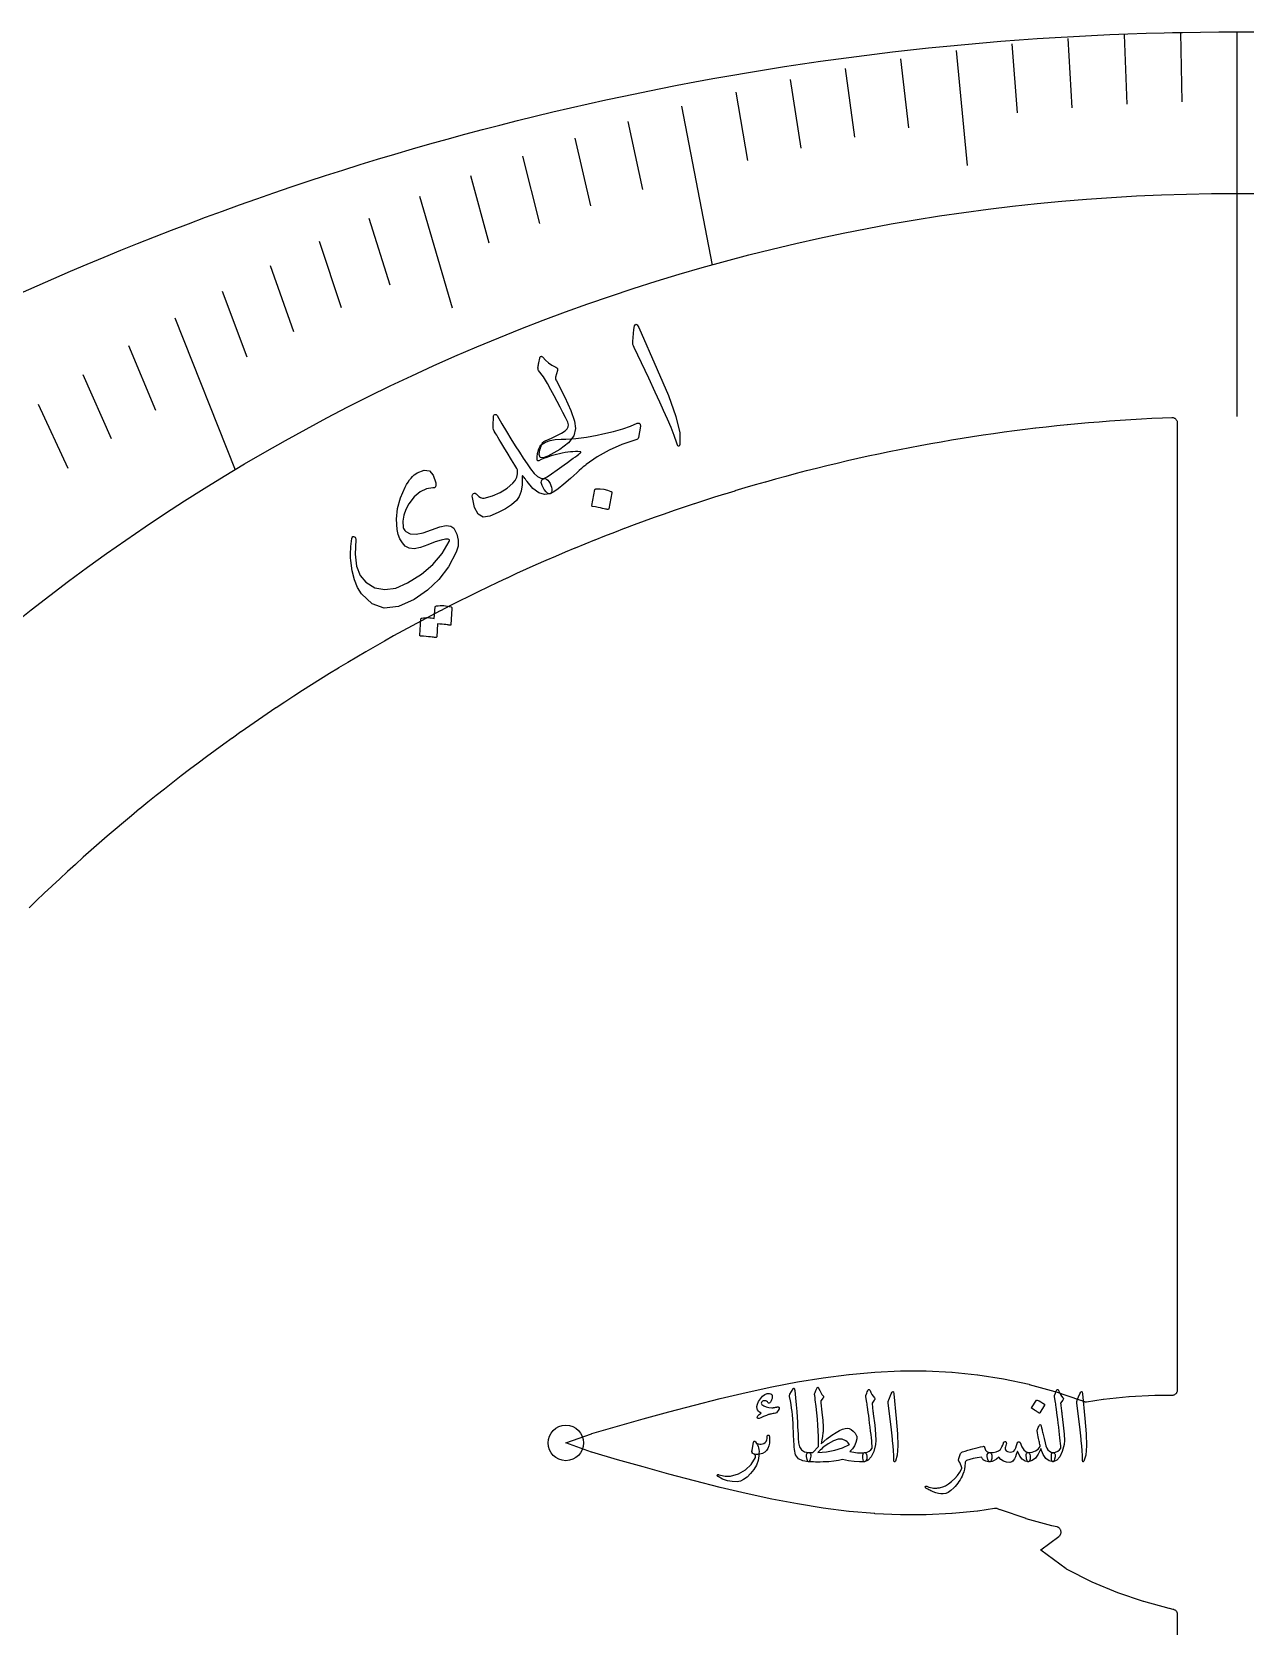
# Model space of a CAD drawing. Header units: millimetres. Extents: x -135 to 135, y -135 to 135.
# Drawn here: x -55 to 0.4, y 62.3 to 135 of the extents above; entities that cross this region are included whole.
import ezdxf

# ---------------------------------------------------------------- set-up
doc = ezdxf.new("R2010")
doc.units = ezdxf.units.MM
for name, color, linetype in [('CUT_INNER', 6, 'Continuous'), ('CUT_OUTER', 1, 'Continuous'), ('ENGRAVE', 7, 'Continuous'), ('ENGRAVE_FINE', 8, 'Continuous'), ('TEXT', 5, 'Continuous')]:
    doc.layers.add(name, color=color, linetype=linetype)

msp = doc.modelspace()

# ---------------------------------------------------------------- linework, layer by layer
at = {"layer": 'CUT_INNER'}
msp.add_lwpolyline([(-2.7, 43.3257), (-2.7, 62.7821), (-2.7012, 62.8064), (-2.7047, 62.8304), (-2.7105, 62.854), (-2.7186, 62.8769), (-2.7289, 62.8988), (-2.7413, 62.9197), (-2.7556, 62.9393), (-2.7718, 62.9574), (-2.7896, 62.9739), (-2.809, 62.9886), (-2.8296, 63.0013), (-2.8515, 63.0119), (-2.8742, 63.0204), (-2.8977, 63.0266), (-3.0751, 63.0646), (-3.082, 63.0663), (-4.2489, 63.3872), (-4.256, 63.3894), (-5.4226, 63.7865), (-5.4301, 63.7893), (-6.5959, 64.2717), (-6.6046, 64.2757), (-7.7696, 64.867), (-7.7741, 64.8696), (-7.7784, 64.8725), (-8.9432, 65.7346), (-8.9477, 65.7383), (-8.9432, 65.7419), (-8.1173, 66.3532), (-8.0981, 66.369), (-8.0805, 66.3866), (-8.0647, 66.4059), (-8.051, 66.4267), (-8.0394, 66.4488), (-8.03, 66.4719), (-8.023, 66.4958), (-8.0184, 66.5203), (-8.0162, 66.5451), (-8.0166, 66.57), (-8.0194, 66.5948), (-8.0247, 66.6191), (-8.0323, 66.6428), (-8.0423, 66.6657), (-8.0545, 66.6874), (-8.0689, 66.7078), (-8.0851, 66.7266), (-8.1032, 66.7438), (-8.1229, 66.7591), (-8.144, 66.7723), (-8.1663, 66.7834), (-8.1897, 66.7922), (-8.2137, 66.7986), (-8.4336, 66.8457), (-8.4406, 66.8474), (-9.6074, 67.1683), (-9.6146, 67.1705), (-10.7811, 67.5675), (-10.7887, 67.5704), (-10.9111, 67.6211), (-10.9326, 67.6288), (-10.9546, 67.6346), (-10.9771, 67.6383), (-10.9998, 67.64), (-11.0226, 67.6395), (-11.0453, 67.6371), (-11.8138, 67.517), (-11.8205, 67.5162), (-12.9878, 67.3982), (-12.9943, 67.3978), (-14.1618, 67.341), (-14.168, 67.3408), (-15.336, 67.3417), (-15.3417, 67.3419), (-16.5101, 67.3966), (-16.5154, 67.397), (-17.6843, 67.5012), (-17.689, 67.5017), (-18.8585, 67.651), (-18.8626, 67.6516), (-20.0327, 67.8408), (-20.0363, 67.8414), (-21.2069, 68.0654), (-21.2099, 68.066), (-22.3811, 68.3195), (-22.3835, 68.32), (-23.5553, 68.5977), (-23.5572, 68.5981), (-24.7295, 68.8948), (-24.7308, 68.8951), (-25.9031, 69.2059), (-27.0771, 69.5276), (-28.2512, 69.8581), (-28.2525, 69.8585), (-29.4222, 70.2012), (-29.4293, 70.2035), (-30.5937, 70.6219), (-30.5989, 70.6241), (-30.5937, 70.6262), (-29.4293, 71.0447), (-29.4222, 71.047), (-28.2525, 71.3897), (-28.2512, 71.3901), (-27.0788, 71.7201), (-25.9051, 72.0418), (-24.7308, 72.3531), (-24.7295, 72.3534), (-23.5572, 72.65), (-23.5553, 72.6505), (-22.3835, 72.9281), (-22.3811, 72.9287), (-21.2099, 73.1822), (-21.2069, 73.1828), (-20.0363, 73.4068), (-20.0327, 73.4074), (-18.8626, 73.5966), (-18.8585, 73.5972), (-17.689, 73.7464), (-17.6843, 73.7469), (-16.5154, 73.8512), (-16.5101, 73.8516), (-15.3417, 73.9063), (-15.336, 73.9064), (-14.168, 73.9073), (-14.1618, 73.9072), (-12.9943, 73.8504), (-12.9878, 73.8499), (-11.8205, 73.732), (-11.8138, 73.7311), (-10.6466, 73.5489), (-10.6398, 73.5476), (-9.4728, 73.2978), (-9.4658, 73.2961), (-8.299, 72.9751), (-8.2918, 72.9729), (-7.1253, 72.5759), (-7.1177, 72.573), (-6.9953, 72.5224), (-6.9738, 72.5146), (-6.9518, 72.5089), (-6.9293, 72.5051), (-6.9066, 72.5035), (-6.8838, 72.5039), (-6.8611, 72.5064), (-6.0926, 72.6264), (-6.0859, 72.6273), (-4.9186, 72.7452), (-4.9121, 72.7457), (-3.7445, 72.8024), (-3.7384, 72.8026), (-2.9502, 72.802), (-2.9257, 72.8032), (-2.9014, 72.8067), (-2.8776, 72.8127), (-2.8545, 72.8209), (-2.8323, 72.8314), (-2.8112, 72.844), (-2.7915, 72.8586), (-2.7733, 72.8751), (-2.7568, 72.8933), (-2.7422, 72.913), (-2.7295, 72.9341), (-2.719, 72.9562), (-2.7108, 72.9794), (-2.7048, 73.0032), (-2.7012, 73.0274), (-2.7, 73.052), (-2.7, 117.1445), (-2.7013, 117.1696), (-2.705, 117.1945), (-2.7113, 117.2188), (-2.72, 117.2425), (-2.731, 117.2651), (-2.7442, 117.2865), (-2.7595, 117.3064), (-2.7768, 117.3248), (-2.7958, 117.3412), (-2.8163, 117.3557), (-2.8382, 117.3681), (-2.8613, 117.3782), (-2.8852, 117.3859), (-2.9098, 117.3912), (-2.9348, 117.394), (-2.96, 117.3943), (-3.3859, 117.3773), (-3.3874, 117.3772), (-3.8693, 117.355), (-3.8709, 117.355), (-4.3526, 117.3298), (-4.3542, 117.3297), (-4.8358, 117.3016), (-4.8373, 117.3015), (-5.3187, 117.2705), (-5.3203, 117.2704), (-5.8015, 117.2363), (-5.803, 117.2362), (-6.284, 117.1993), (-6.2855, 117.1991), (-6.7663, 117.1592), (-6.7678, 117.1591), (-7.2484, 117.1162), (-7.2499, 117.1161), (-7.7301, 117.0703), (-7.7317, 117.0701), (-8.2116, 117.0214), (-8.2131, 117.0212), (-8.6928, 116.9695), (-8.6943, 116.9693), (-9.1736, 116.9147), (-9.1751, 116.9145), (-9.6541, 116.8569), (-9.6556, 116.8567), (-10.1343, 116.7962), (-10.1358, 116.796), (-10.614, 116.7326), (-10.6155, 116.7324), (-11.0934, 116.666), (-11.0949, 116.6658), (-11.5723, 116.5964), (-11.5738, 116.5962), (-12.0508, 116.524), (-12.0523, 116.5237), (-12.5288, 116.4485), (-12.5304, 116.4483), (-13.0064, 116.3702), (-13.0079, 116.37), (-13.4835, 116.2889), (-13.485, 116.2887), (-13.9601, 116.2047), (-13.9616, 116.2045), (-14.4361, 116.1176), (-14.4376, 116.1173), (-14.9116, 116.0276), (-14.9131, 116.0273), (-15.3866, 115.9346), (-15.3881, 115.9343), (-15.861, 115.8388), (-15.8625, 115.8385), (-16.3347, 115.74), (-16.3362, 115.7397), (-16.8079, 115.6383), (-16.8094, 115.638), (-17.2804, 115.5337), (-17.2819, 115.5334), (-17.7523, 115.4262), (-17.7538, 115.4259), (-18.2235, 115.3159), (-18.225, 115.3155), (-18.694, 115.2026), (-18.6955, 115.2022), (-19.1638, 115.0865), (-19.1653, 115.0861), (-19.6329, 114.9674), (-19.6344, 114.9671), (-20.1012, 114.8455), (-20.1027, 114.8451), (-20.5688, 114.7208), (-20.5703, 114.7204), (-21.0357, 114.5931), (-21.0371, 114.5927), (-21.5017, 114.4626), (-21.5032, 114.4622), (-21.9669, 114.3293), (-21.9684, 114.3288), (-22.4313, 114.193), (-22.4328, 114.1926), (-22.8949, 114.054), (-22.8963, 114.0535), (-23.3575, 113.9121), (-23.359, 113.9116), (-23.8194, 113.7673), (-23.8208, 113.7669), (-24.2803, 113.6198), (-24.2817, 113.6193), (-24.7403, 113.4694), (-24.7417, 113.4689), (-25.1993, 113.3162), (-25.2008, 113.3157), (-25.6574, 113.1601), (-25.6589, 113.1596), (-26.1146, 113.0013), (-26.116, 113.0008), (-26.5708, 112.8397), (-26.5722, 112.8392), (-27.0259, 112.6752), (-27.0274, 112.6747), (-27.4801, 112.508), (-27.4815, 112.5075), (-27.9332, 112.338), (-27.9346, 112.3375), (-28.3852, 112.1652), (-28.3867, 112.1647), (-28.8362, 111.9897), (-28.8377, 111.9891), (-29.2861, 111.8114), (-29.2876, 111.8108), (-29.735, 111.6303), (-29.7364, 111.6297), (-30.1826, 111.4464), (-30.1841, 111.4459), (-30.6292, 111.2599), (-30.6306, 111.2593), (-31.0746, 111.0706), (-31.076, 111.07), (-31.5188, 110.8785), (-31.5202, 110.8779), (-31.9619, 110.6838), (-31.9633, 110.6832), (-32.4037, 110.4863), (-32.4051, 110.4857), (-32.8443, 110.2861), (-32.8457, 110.2855), (-33.2837, 110.0833), (-33.2851, 110.0826), (-33.7218, 109.8777), (-33.7232, 109.877), (-34.1587, 109.6694), (-34.1601, 109.6688), (-34.5942, 109.4585), (-34.5956, 109.4578), (-35.0285, 109.2449), (-35.0299, 109.2442), (-35.4615, 109.0286), (-35.4628, 109.0279), (-35.8931, 108.8097), (-35.8944, 108.809), (-36.3233, 108.5882), (-36.3247, 108.5875), (-36.7522, 108.364), (-36.7536, 108.3633), (-37.1797, 108.1371), (-37.1811, 108.1364), (-37.6059, 107.9077), (-37.6072, 107.907), (-38.0306, 107.6757), (-38.0319, 107.6749), (-38.4538, 107.441), (-38.4552, 107.4403), (-38.8756, 107.2038), (-38.877, 107.203), (-39.296, 106.9639), (-39.2973, 106.9632), (-39.7149, 106.7215), (-39.7162, 106.7208), (-40.1322, 106.4766), (-40.1336, 106.4758), (-40.5481, 106.229), (-40.5494, 106.2282), (-40.9625, 105.979), (-40.9638, 105.9782), (-41.3753, 105.7264), (-41.3766, 105.7255), (-41.7865, 105.4712), (-41.7878, 105.4704), (-42.1962, 105.2136), (-42.1975, 105.2127), (-42.6042, 104.9534), (-42.6055, 104.9526), (-43.0107, 104.6907), (-43.012, 104.6899), (-43.4156, 104.4256), (-43.4169, 104.4247), (-43.8188, 104.1579), (-43.8201, 104.1571), (-44.2204, 103.8878), (-44.2216, 103.887), (-44.6203, 103.6153), (-44.6215, 103.6144), (-45.0185, 103.3403), (-45.0198, 103.3394), (-45.415, 103.0628), (-45.4163, 103.0619), (-45.8099, 102.783), (-45.8111, 102.7821), (-46.2029, 102.5007), (-46.2042, 102.4998), (-46.5943, 102.216), (-46.5955, 102.2151), (-46.9839, 101.9289), (-46.9851, 101.928), (-47.3717, 101.6394), (-47.373, 101.6385), (-47.7578, 101.3475), (-47.759, 101.3466), (-48.142, 101.0533), (-48.1433, 101.0524), (-48.5245, 100.7567), (-48.5257, 100.7558), (-48.9051, 100.4578), (-48.9063, 100.4569), (-49.2839, 100.1566), (-49.2851, 100.1556), (-49.6608, 99.853), (-49.662, 99.8521), (-50.0358, 99.5472), (-50.037, 99.5462), (-50.409, 99.239), (-50.4102, 99.238), (-50.7803, 98.9286), (-50.7814, 98.9276), (-51.1496, 98.6158), (-51.1508, 98.6148), (-51.517, 98.3009), (-51.5182, 98.2999), (-51.8825, 97.9836), (-51.8837, 97.9826), (-52.2461, 97.6642), (-52.2472, 97.6632), (-52.6076, 97.3425), (-52.6088, 97.3415), (-52.9672, 97.0186), (-52.9684, 97.0175), (-53.3248, 96.6925), (-53.326, 96.6914), (-53.6804, 96.3642), (-53.6815, 96.3631), (-54.034, 96.0337), (-54.0351, 96.0327), (-54.3855, 95.7011), (-54.3866, 95.7), (-54.735, 95.3663), (-54.7361, 95.3653), (-55.0824, 95.0294)], dxfattribs=at)
at = {"layer": 'CUT_OUTER'}
msp.add_lwpolyline([(-55.4645, 123.08), (-54.7083, 123.418), (-53.95, 123.7514), (-53.1896, 124.0801), (-52.4273, 124.4041), (-51.663, 124.7234), (-50.8967, 125.0381), (-50.1285, 125.348), (-49.3585, 125.6533), (-48.5865, 125.9538), (-47.8128, 126.2495), (-47.0372, 126.5405), (-46.2599, 126.8267), (-45.4809, 127.1082), (-44.7001, 127.3849), (-43.9176, 127.6567), (-43.1335, 127.9238), (-42.3478, 128.1861), (-41.5604, 128.4435), (-40.7715, 128.6961), (-39.9811, 128.9438), (-39.1892, 129.1867), (-38.3958, 129.4247), (-37.6009, 129.6579), (-36.8046, 129.8862), (-36.007, 130.1096), (-35.2079, 130.328), (-34.4076, 130.5416), (-33.606, 130.7503), (-32.8031, 130.954), (-31.9989, 131.1528), (-31.1936, 131.3467), (-30.3871, 131.5356), (-29.5794, 131.7196), (-28.7706, 131.8986), (-27.9608, 132.0727), (-27.1499, 132.2418), (-26.3379, 132.4059), (-25.525, 132.565), (-24.7111, 132.7191), (-23.8963, 132.8682), (-23.0806, 133.0123), (-22.264, 133.1515), (-21.4466, 133.2856), (-20.6284, 133.4147), (-19.8094, 133.5387), (-18.9896, 133.6577), (-18.1692, 133.7718), (-17.348, 133.8807), (-16.5262, 133.9846), (-15.7038, 134.0835), (-14.8808, 134.1774), (-14.0572, 134.2661), (-13.2331, 134.3499), (-12.4085, 134.4285), (-11.5834, 134.5021), (-10.7579, 134.5707), (-9.932, 134.6342), (-9.1057, 134.6926), (-8.2791, 134.7459), (-7.4521, 134.7942), (-6.6249, 134.8373), (-5.7974, 134.8755), (-4.9697, 134.9085), (-4.1419, 134.9364), (-3.3138, 134.9593), (-2.9343, 134.9675), (-2.9342, 134.9675), (-2.4849, 134.9771), (-1.6567, 134.9898), (-0.8283, 134.9975), (0, 135), (0.8283, 134.9975)], dxfattribs=at)
at = {"layer": 'ENGRAVE'}
for points in [[(0, 135), (0, 117.45)], [(-25.3223, 131.6156), (-23.9254, 124.3548)], [(-48.4326, 121.9537), (-45.6793, 115.0208)]]:
    msp.add_lwpolyline(points, dxfattribs=at)
for centre, radius in [((0, 38.5771), 89.0519), ((-30.5997, 70.6241), 0.81)]:
    msp.add_circle(centre, radius, dxfattribs=at)
at = {"layer": 'ENGRAVE_FINE'}
for points in [[(-7.7022, 134.6919), (-7.5218, 131.5372)], [(-5.1387, 134.863), (-5.0184, 131.7059)], [(-2.5705, 134.9657), (-2.5104, 131.8072)], [(-12.8058, 134.1459), (-12.3051, 128.9007)], [(-10.2587, 134.4527), (-10.0182, 131.3014)], [(-17.8629, 133.331), (-17.4428, 130.1953)], [(-15.3413, 133.7717), (-14.981, 130.6299)], [(-20.3684, 132.8241), (-19.8887, 129.6957)], [(-22.8556, 132.2521), (-22.3163, 129.1317)], [(-27.7665, 130.9156), (-27.1087, 127.8143)], [(-30.1861, 130.1532), (-29.4693, 127.0628)], [(-32.5791, 129.3294), (-31.8036, 126.2509)], [(-34.9436, 128.4455), (-34.1095, 125.3797)], [(-37.2777, 127.5026), (-35.7903, 122.4152)], [(-39.5797, 126.5022), (-38.6293, 123.4648)], [(-41.8477, 125.4456), (-40.8397, 122.4238)], [(-44.0803, 124.3343), (-43.0148, 121.329)], [(-46.2758, 123.1698), (-45.1532, 120.1819)], [(-50.5495, 120.6875), (-49.3138, 117.7371)], [(-52.6251, 119.373), (-51.3333, 116.4427)], [(-54.6581, 118.0118), (-53.3106, 115.1025)]]:
    msp.add_lwpolyline(points, dxfattribs=at)
at = {"layer": 'TEXT'}
for points in [[(-27.4947, 121.4162), (-27.4632, 121.5922), (-27.4153, 121.6661), (-27.3514, 121.638), (-27.2716, 121.5078), (-26.4315, 119.5937), (-25.9238, 118.416), (-25.5842, 117.4538), (-25.409, 116.7082), (-25.3966, 116.1797), (-25.4099, 116.1317), (-25.4262, 116.1029), (-25.4455, 116.0933), (-25.4678, 116.1027), (-25.4894, 116.1218), (-25.5095, 116.1493), (-25.5278, 116.1852), (-25.5446, 116.2294), (-25.6595, 116.5788), (-25.7974, 116.9441), (-25.9585, 117.3252), (-26.1431, 117.7221), (-26.1893, 117.8264), (-26.3176, 118.1071), (-26.5282, 118.564), (-26.8221, 119.1968), (-27.4916, 120.5937), (-27.5218, 120.6698), (-27.5415, 120.7426), (-27.5509, 120.8123), (-27.5498, 120.8787)], [(-30.5169, 117.1891), (-30.6231, 117.4098), (-30.7376, 117.6409), (-30.8603, 117.8825), (-30.9914, 118.1344), (-31.1318, 118.3976), (-31.2823, 118.6727), (-31.4432, 118.9597), (-31.6145, 119.2586), (-31.8407, 119.5438), (-31.8585, 119.5859), (-31.8692, 119.6284), (-31.873, 119.6714), (-31.8697, 119.7149), (-31.8665, 119.7378), (-31.8609, 119.7685), (-31.853, 119.807), (-31.8427, 119.8532), (-31.8307, 119.9075), (-31.8178, 119.9701), (-31.8039, 120.041), (-31.789, 120.1203), (-31.783, 120.1466), (-31.7716, 120.1681), (-31.7548, 120.1849), (-31.7325, 120.197), (-31.7117, 120.2005), (-31.6909, 120.1949), (-31.6702, 120.1802), (-31.6496, 120.1563), (-31.532, 120.0226), (-31.3936, 119.9026), (-31.2346, 119.796), (-31.0551, 119.7029), (-31.0084, 119.6753), (-30.9813, 119.6402), (-30.9739, 119.5976), (-30.9861, 119.5474), (-31.0711, 119.251), (-31.0742, 119.2174), (-31.0686, 119.1769), (-31.0544, 119.1295), (-31.0317, 119.0751), (-30.6422, 118.3344), (-30.3674, 117.7247), (-30.2058, 117.2467), (-30.1567, 116.9005), (-30.2396, 116.572), (-30.4783, 116.2539), (-30.872, 115.9446), (-31.4201, 115.6417), (-31.6382, 115.5661), (-31.7709, 115.5896), (-31.8181, 115.7125), (-31.7794, 115.935), (-31.7695, 115.9663), (-31.7599, 115.997), (-31.7505, 116.0269), (-31.7414, 116.0562), (-31.7326, 116.0847), (-31.7241, 116.1126), (-31.7158, 116.1398), (-31.7079, 116.1662), (-31.6837, 116.2202), (-31.6472, 116.2667), (-31.5982, 116.3055), (-31.5369, 116.3367), (-31.2554, 116.4606), (-31.0112, 116.5798), (-30.8044, 116.6948), (-30.635, 116.8059), (-30.5458, 116.8857), (-30.4964, 116.9762), (-30.4868, 117.0773), (-30.5169, 117.1891)], [(-31.614, 114.6251), (-31.5463, 114.621), (-31.4838, 114.5964), (-31.4265, 114.5512), (-31.3743, 114.4855), (-31.3222, 114.399), (-31.2823, 114.3121), (-31.2547, 114.2248), (-31.2393, 114.137), (-31.2374, 114.0573), (-31.2503, 113.9945), (-31.2781, 113.9486), (-31.3206, 113.9194), (-31.5781, 113.8884), (-31.8379, 113.9719), (-32.1008, 114.1701), (-32.367, 114.4831), (-32.4081, 114.5392), (-32.4437, 114.5877), (-32.4739, 114.6288), (-32.4986, 114.6624), (-32.5178, 114.6885), (-32.5315, 114.7072), (-32.5397, 114.7184), (-32.5425, 114.7221), (-32.564, 114.7401), (-32.5783, 114.7415), (-32.5856, 114.7262), (-32.5858, 114.6944), (-32.5891, 114.3384), (-32.6344, 114.0402), (-32.7221, 113.7997), (-32.8522, 113.6167), (-33.0717, 113.4227), (-33.3479, 113.2396), (-33.6809, 113.0667), (-34.0708, 112.9032), (-34.3644, 112.8656), (-34.5948, 112.9957), (-34.762, 113.2943), (-34.8648, 113.7621), (-34.8668, 113.8232), (-34.8578, 113.873), (-34.8377, 113.9115), (-34.8065, 113.9388), (-34.7694, 113.9518), (-34.7313, 113.9477), (-34.6924, 113.9265), (-34.6526, 113.8882), (-34.5678, 113.8062), (-34.4856, 113.7523), (-34.4058, 113.7264), (-34.3285, 113.7285), (-33.9397, 113.8373), (-33.5915, 113.9864), (-33.2831, 114.1764), (-33.0142, 114.4077), (-32.9099, 114.5375), (-32.8405, 114.682), (-32.806, 114.8413), (-32.8064, 115.0156), (-32.8403, 115.0836), (-32.9296, 115.2376), (-33.0744, 115.4775), (-33.2752, 115.8031), (-33.3815, 115.9777), (-33.4772, 116.1356), (-33.5622, 116.2767), (-33.6365, 116.4009), (-33.7002, 116.5073), (-33.7533, 116.5945), (-33.7957, 116.6626), (-33.8276, 116.7115), (-33.8701, 116.7891), (-33.8994, 116.8609), (-33.9154, 116.9268), (-33.9183, 116.9869), (-33.9149, 117.0644), (-33.9116, 117.1366), (-33.9084, 117.2036), (-33.9053, 117.2653), (-33.9027, 117.3216), (-33.9013, 117.3722), (-33.9009, 117.4172), (-33.9017, 117.4564), (-33.8991, 117.4893), (-33.8887, 117.5151), (-33.8706, 117.5339), (-33.8446, 117.5456), (-33.8112, 117.5472), (-33.7825, 117.5399), (-33.7583, 117.5237), (-33.7386, 117.4986), (-33.519, 117.12), (-33.3073, 116.7628), (-33.1035, 116.427), (-32.9076, 116.1127), (-32.7201, 115.8195), (-32.5414, 115.5473), (-32.3715, 115.2961), (-32.2103, 115.066), (-32.0451, 114.8574), (-31.8907, 114.7144), (-31.7471, 114.6369), (-31.614, 114.6251)], [(-30.8129, 116.4164), (-30.5937, 116.4195), (-30.3691, 116.4311), (-30.1389, 116.4511), (-29.9032, 116.4794), (-29.6627, 116.515), (-29.4181, 116.5572), (-29.1694, 116.6058), (-28.9166, 116.6608), (-28.4321, 116.7759), (-28.0091, 116.894), (-27.6475, 117.0162), (-27.3473, 117.1433), (-27.3142, 117.1548), (-27.2843, 117.1562), (-27.2577, 117.1474), (-27.2343, 117.1286), (-27.2159, 117.1029), (-27.2041, 117.0739), (-27.199, 117.0414), (-27.2006, 117.0054), (-27.2919, 116.497), (-27.3033, 116.4547), (-27.3259, 116.4221), (-27.3596, 116.399), (-27.4045, 116.3854), (-28.0416, 116.1705), (-28.632, 115.9105), (-29.1746, 115.6064), (-29.6687, 115.2593), (-29.6959, 115.2393), (-29.7413, 115.2027), (-29.8049, 115.1492), (-29.8866, 115.0789), (-29.9864, 114.9916), (-30.1041, 114.8874), (-30.2396, 114.7662), (-30.3927, 114.6278), (-30.6901, 114.364), (-30.9434, 114.1577), (-31.1533, 114.0094), (-31.3206, 113.9194), (-31.3718, 113.9176), (-31.433, 113.9508), (-31.5043, 114.0188), (-31.5858, 114.1216), (-31.6837, 114.3028), (-31.7198, 114.4476), (-31.694, 114.5561), (-31.6063, 114.6283), (-31.4598, 114.7074), (-31.2577, 114.8365), (-30.9993, 115.0152), (-30.6839, 115.243), (-30.5247, 115.3582), (-30.3851, 115.4589), (-30.2652, 115.5453), (-30.165, 115.6174), (-30.0852, 115.6751), (-30.0264, 115.7182), (-29.9885, 115.7469), (-29.9716, 115.7611), (-29.9657, 115.7677), (-29.9605, 115.7734), (-29.9562, 115.7782), (-29.9526, 115.7822), (-29.9493, 115.7855), (-29.9459, 115.7882), (-29.9422, 115.7905), (-29.9384, 115.7923), (-29.9188, 115.8135), (-29.9141, 115.829), (-29.9241, 115.8388), (-29.9489, 115.8428), (-30.0544, 115.85), (-30.1635, 115.8516), (-30.2762, 115.8477), (-30.3926, 115.8382), (-30.5127, 115.8237), (-30.6368, 115.8045), (-30.7649, 115.7807), (-30.8969, 115.7523), (-31.0256, 115.7218), (-31.1516, 115.6888), (-31.2749, 115.6532), (-31.3955, 115.615), (-31.5121, 115.5742), (-31.6237, 115.5308), (-31.7302, 115.4847), (-31.8315, 115.4359), (-31.8599, 115.4281), (-31.8823, 115.4309), (-31.8987, 115.4442), (-31.9092, 115.468), (-31.9136, 115.5162), (-31.9147, 115.5646), (-31.9124, 115.6132), (-31.9067, 115.6621), (-31.8986, 115.712), (-31.8888, 115.7637), (-31.8774, 115.8172), (-31.8645, 115.8725), (-31.8307, 115.9811), (-31.7891, 116.071), (-31.7397, 116.1423), (-31.6826, 116.1949), (-31.5213, 116.2869), (-31.3225, 116.3547), (-31.0863, 116.3979), (-30.8129, 116.4164)], [(-36.6721, 114.1925), (-36.9622, 114.1533), (-37.2423, 114.0198), (-37.5115, 113.792), (-37.7685, 113.4702), (-37.9055, 113.2164), (-37.9919, 112.9521), (-38.0276, 112.6774), (-38.013, 112.3925), (-37.9995, 112.3409), (-37.9757, 112.2923), (-37.9415, 112.2466), (-37.8969, 112.2039), (-37.6947, 112.1037), (-37.4325, 112.0839), (-37.1102, 112.1438), (-36.7269, 112.2825), (-36.3501, 112.4211), (-36.0555, 112.4786), (-35.8439, 112.4559), (-35.7152, 112.3537), (-35.5731, 112.0781), (-35.5066, 111.8036), (-35.5151, 111.5304), (-35.5981, 111.2584), (-35.9567, 110.5997), (-36.3944, 110.0229), (-36.9129, 109.5261), (-37.5139, 109.1074), (-38.2398, 108.7818), (-38.8806, 108.7131), (-39.4406, 108.904), (-39.9208, 109.3573), (-40.1008, 109.6531), (-40.2426, 110.0045), (-40.3454, 110.4119), (-40.4082, 110.8756), (-40.4148, 111.0105), (-40.4177, 111.1426), (-40.417, 111.2717), (-40.4128, 111.3979), (-40.4046, 111.522), (-40.3924, 111.6446), (-40.3762, 111.7657), (-40.3559, 111.8854), (-40.3393, 111.9394), (-40.3151, 111.9708), (-40.2834, 111.9797), (-40.2443, 111.9661), (-40.2123, 111.94), (-40.1907, 111.9083), (-40.1793, 111.871), (-40.1783, 111.828), (-40.2128, 111.1665), (-40.1464, 110.623), (-39.9821, 110.1969), (-39.7221, 109.8873), (-39.3056, 109.6401), (-38.8507, 109.5536), (-38.3562, 109.6267), (-37.82, 109.8583), (-37.1878, 110.2589), (-36.6615, 110.7064), (-36.2401, 111.2033), (-35.9231, 111.7516), (-35.9077, 111.7923), (-35.91, 111.8242), (-35.9301, 111.8475), (-35.968, 111.862), (-36.0929, 111.8621), (-36.288, 111.8178), (-36.553, 111.7286), (-36.8877, 111.5937), (-37.2347, 111.4687), (-37.5227, 111.4176), (-37.7522, 111.4412), (-37.9234, 111.5401), (-38.0576, 111.691), (-38.1646, 111.8669), (-38.2442, 112.0678), (-38.2961, 112.2938), (-38.3305, 112.7727), (-38.2812, 113.2548), (-38.1471, 113.7396), (-37.9274, 114.2267), (-37.864, 114.3475), (-37.7985, 114.4572), (-37.731, 114.556), (-37.6615, 114.6438), (-37.5908, 114.7208), (-37.5196, 114.7873), (-37.448, 114.8432), (-37.3761, 114.8885), (-37.0655, 115.0062), (-36.8215, 114.9668), (-36.6445, 114.771), (-36.5339, 114.4196), (-36.527, 114.3139), (-36.5478, 114.2408), (-36.5961, 114.2004), (-36.6721, 114.1925)], [(-29.2721, 114.1197), (-29.2663, 114.1333), (-29.2551, 114.1445), (-29.2385, 114.1532), (-29.2165, 114.1594), (-29.0425, 114.1548), (-28.872, 114.1327), (-28.705, 114.0929), (-28.5417, 114.0356), (-28.5236, 114.0243), (-28.5123, 114.0104), (-28.5078, 113.994), (-28.51, 113.975), (-28.6403, 113.2348), (-28.6481, 113.2153), (-28.6639, 113.2052), (-28.6877, 113.2046), (-28.7195, 113.2134), (-28.7471, 113.221), (-28.7901, 113.2317), (-28.8485, 113.2456), (-28.9224, 113.2625), (-29.0128, 113.2821), (-29.1207, 113.3039), (-29.246, 113.3279), (-29.3889, 113.354), (-29.4088, 113.3599), (-29.4211, 113.3687), (-29.4258, 113.3806), (-29.4228, 113.3954)], [(-36.5552, 108.7675), (-36.5512, 108.7816), (-36.5416, 108.7938), (-36.5264, 108.8041), (-36.5057, 108.8124), (-36.4207, 108.8213), (-36.3365, 108.826), (-36.253, 108.8267), (-36.1704, 108.8233), (-36.088, 108.8156), (-36.0049, 108.8033), (-35.9214, 108.7865), (-35.8373, 108.7651), (-35.8181, 108.7552), (-35.8047, 108.7412), (-35.7972, 108.723), (-35.7954, 108.7007), (-35.8424, 107.9511), (-35.8478, 107.9387), (-35.8615, 107.9316), (-35.8835, 107.9298), (-35.9139, 107.9332), (-35.9366, 107.9391), (-35.9717, 107.9451), (-36.0193, 107.9512), (-36.0793, 107.9574), (-36.1524, 107.9639), (-36.2394, 107.9709), (-36.3403, 107.9783), (-36.4551, 107.9861), (-36.4894, 107.4015), (-36.4945, 107.3814), (-36.5086, 107.3697), (-36.5316, 107.3665), (-36.5637, 107.3717), (-36.5914, 107.3762), (-36.6346, 107.3821), (-36.6931, 107.3894), (-36.7671, 107.398), (-36.8575, 107.4075), (-36.9651, 107.4172), (-37.0899, 107.4272), (-37.2321, 107.4373), (-37.2492, 107.4426), (-37.2601, 107.4512), (-37.2648, 107.4631), (-37.2634, 107.4783), (-37.2104, 108.2106), (-37.2065, 108.2247), (-37.1971, 108.237), (-37.1821, 108.2474), (-37.1615, 108.256), (-37.0911, 108.2674), (-37.0207, 108.2744), (-36.9503, 108.2772), (-36.88, 108.2757), (-36.8101, 108.2704), (-36.7407, 108.2617), (-36.6718, 108.2496), (-36.6036, 108.2343)], [(-21.0358, 71.9829), (-21.096, 71.9716), (-21.1519, 71.9609), (-21.2035, 71.9508), (-21.2507, 71.9413), (-21.2933, 71.932), (-21.331, 71.9228), (-21.3638, 71.9136), (-21.3917, 71.9043), (-21.42, 71.8938), (-21.4541, 71.8806), (-21.4939, 71.8649), (-21.5396, 71.8465), (-21.591, 71.8253), (-21.6482, 71.8009), (-21.7112, 71.7733), (-21.7799, 71.7426), (-21.8079, 71.7333), (-21.8319, 71.7333), (-21.8518, 71.7426), (-21.8677, 71.761), (-21.8773, 71.8064), (-21.8504, 71.8593), (-21.7871, 71.9196), (-21.6875, 71.9875), (-21.7637, 72.0308), (-21.8215, 72.0776), (-21.8608, 72.1279), (-21.8816, 72.1816), (-21.8856, 72.283), (-21.8608, 72.3931), (-21.8071, 72.5118), (-21.7245, 72.6392), (-21.6259, 72.7533), (-21.5246, 72.8321), (-21.4203, 72.8757), (-21.3131, 72.8841), (-21.2533, 72.8691), (-21.2126, 72.8379), (-21.1909, 72.7905), (-21.1883, 72.727), (-21.1987, 72.6582), (-21.2161, 72.5953), (-21.2403, 72.5381), (-21.2715, 72.4867), (-21.3027, 72.4505), (-21.3316, 72.4347), (-21.3582, 72.439), (-21.3824, 72.4635), (-21.4102, 72.5002), (-21.4425, 72.5271), (-21.4795, 72.5441), (-21.5211, 72.5514), (-21.5647, 72.5514), (-21.6031, 72.5421), (-21.6363, 72.5236), (-21.6644, 72.4959), (-21.6849, 72.4624), (-21.6909, 72.4312), (-21.6826, 72.4023), (-21.6597, 72.3757), (-21.5742, 72.3125), (-21.4703, 72.266), (-21.3478, 72.2362), (-21.2068, 72.2232), (-21.1945, 72.2236), (-21.1808, 72.2249), (-21.1657, 72.2271), (-21.149, 72.2301), (-21.131, 72.2338), (-21.1115, 72.2377), (-21.0905, 72.2418), (-21.0682, 72.2463), (-21.0439, 72.2508), (-21.0219, 72.255), (-21.0023, 72.2589), (-20.985, 72.2625), (-20.9697, 72.2655), (-20.9561, 72.2677), (-20.9442, 72.269), (-20.9341, 72.2694), (-20.9151, 72.2674), (-20.8995, 72.2613), (-20.8873, 72.2512), (-20.8787, 72.2371), (-20.8732, 72.2235), (-20.8706, 72.2105), (-20.8709, 72.1981), (-20.874, 72.1862), (-20.9188, 72.1025), (-20.9607, 72.0407), (-20.9997, 72.0008), (-21.0358, 71.9829)], [(-20.2316, 73.0921), (-20.2227, 73.106), (-20.2143, 73.1152), (-20.2065, 73.1198), (-20.1993, 73.1198), (-20.1883, 73.1138), (-20.1785, 73.0956), (-20.1698, 73.0652), (-20.1623, 73.0228), (-20.1242, 72.6776), (-20.093, 72.3584), (-20.0687, 72.0652), (-20.0514, 71.798), (-20.0403, 71.5695), (-20.03, 71.3647), (-20.0206, 71.1836), (-20.0121, 71.0262), (-20.0047, 70.8924), (-19.9988, 70.7824), (-19.9943, 70.696), (-19.9913, 70.6333), (-19.9503, 70.4456), (-19.8596, 70.3075), (-19.7192, 70.2191), (-19.5291, 70.1804), (-19.4763, 70.1665), (-19.4425, 70.1342), (-19.4277, 70.0833), (-19.4321, 70.014), (-19.4537, 69.9048), (-19.4771, 69.8268), (-19.5023, 69.78), (-19.5291, 69.7644), (-19.7966, 69.7997), (-19.9936, 69.9054), (-20.1201, 70.0816), (-20.1762, 70.3283), (-20.185, 70.4463), (-20.1929, 70.5646), (-20.2, 70.6832), (-20.2062, 70.802), (-20.2118, 70.9212), (-20.2172, 71.0406), (-20.2222, 71.1604), (-20.227, 71.2804), (-20.2357, 71.5093), (-20.2478, 71.7154), (-20.2634, 71.8987), (-20.2825, 72.0591), (-20.305, 72.2132), (-20.331, 72.3775), (-20.3605, 72.5518), (-20.3934, 72.7362), (-20.3977, 72.7694), (-20.3969, 72.7998), (-20.3908, 72.8272), (-20.3795, 72.8518)], [(-17.9855, 69.8754), (-18.1709, 69.8245), (-18.3806, 69.7875), (-18.6146, 69.7644), (-18.8728, 69.7552), (-19.0024, 69.7535), (-19.1184, 69.7529), (-19.2208, 69.7535), (-19.3096, 69.7552), (-19.3848, 69.7575), (-19.4465, 69.7598), (-19.4946, 69.7621), (-19.5291, 69.7644), (-19.5473, 69.7745), (-19.5649, 69.7956), (-19.582, 69.8277), (-19.5984, 69.8707), (-19.6305, 70.001), (-19.6296, 70.0961), (-19.5958, 70.1558), (-19.5291, 70.1804), (-19.3304, 70.185), (-19.0762, 70.4577), (-19.0765, 70.6853), (-19.082, 70.9245), (-19.0926, 71.1752), (-19.1085, 71.4375), (-19.1296, 71.7111), (-19.1559, 71.9956), (-19.1874, 72.2911), (-19.2241, 72.5976), (-19.2286, 72.6415), (-19.2327, 72.6808), (-19.2366, 72.7154), (-19.2403, 72.7455), (-19.2439, 72.7709), (-19.2478, 72.7917), (-19.252, 72.8079), (-19.2564, 72.8194), (-19.2564, 72.8633), (-19.2379, 72.9303), (-19.201, 73.0205), (-19.1455, 73.1337), (-19.138, 73.1458), (-19.1293, 73.1545), (-19.1195, 73.1597), (-19.1085, 73.1614), (-19.0976, 73.1594), (-19.0877, 73.1533), (-19.0791, 73.1432), (-19.0716, 73.1291), (-19.023, 73.0138), (-18.9745, 72.9176), (-18.926, 72.8405), (-18.8774, 72.7824), (-18.8567, 72.7559), (-18.8497, 72.727), (-18.8567, 72.6958), (-18.8774, 72.6623), (-18.956, 72.5606), (-18.9656, 72.5438), (-18.971, 72.5213), (-18.9725, 72.493), (-18.9699, 72.4589), (-18.9188, 72.0222), (-18.8855, 71.6547), (-18.8702, 71.3566), (-18.8728, 71.1279), (-18.8763, 71.087), (-18.8821, 71.0383), (-18.8902, 70.9818), (-18.9006, 70.9176), (-18.913, 70.8458), (-18.9271, 70.7668), (-18.943, 70.6806), (-18.9606, 70.5871), (-18.6946, 70.8035), (-18.465, 70.9765), (-18.2717, 71.1062), (-18.1149, 71.1926), (-17.9788, 71.2483), (-17.8618, 71.2815), (-17.7639, 71.2922), (-17.685, 71.2804), (-17.5819, 71.2373), (-17.4898, 71.1683), (-17.4086, 71.0733), (-17.3384, 70.9522), (-17.3292, 70.9283), (-17.3245, 70.8979), (-17.3245, 70.8612), (-17.3292, 70.8182), (-17.3731, 70.6486), (-17.4401, 70.4958), (-17.5302, 70.3598), (-17.6434, 70.2405), (-17.5562, 70.2192), (-17.4701, 70.2018), (-17.3852, 70.1881), (-17.3014, 70.1781), (-17.2188, 70.1722), (-17.1374, 70.1706), (-17.0571, 70.1733), (-16.9779, 70.1804), (-16.9484, 70.1787), (-16.9248, 70.1642), (-16.9068, 70.1371), (-16.8947, 70.0972), (-16.8794, 70.0137), (-16.8751, 69.9435), (-16.8817, 69.8866), (-16.8993, 69.843), (-16.9233, 69.8086), (-16.9444, 69.7841), (-16.9626, 69.7693), (-16.9779, 69.7644), (-17.2107, 69.7575), (-17.4563, 69.7737), (-17.7145, 69.813), (-17.9855, 69.8754)], [(-16.9086, 72.8148), (-16.8774, 72.8902), (-16.8531, 72.95), (-16.8358, 72.9942), (-16.8254, 73.0228), (-16.8173, 73.041), (-16.8069, 73.054), (-16.7942, 73.0618), (-16.7792, 73.0644), (-16.7621, 73.0615), (-16.748, 73.0528), (-16.7367, 73.0384), (-16.7283, 73.0182), (-16.6899, 72.9191), (-16.644, 72.8298), (-16.5905, 72.7504), (-16.5296, 72.6808), (-16.5126, 72.6585), (-16.5076, 72.6334), (-16.5149, 72.6054), (-16.5342, 72.5745), (-16.6359, 72.4312), (-16.629, 72.3671), (-16.622, 72.3041), (-16.6151, 72.2423), (-16.6082, 72.1816), (-16.6012, 72.1221), (-16.5943, 72.0638), (-16.5874, 72.0066), (-16.5804, 71.9505), (-16.5166, 71.4317), (-16.4776, 71.0262), (-16.4634, 70.7339), (-16.4741, 70.5548), (-16.5614, 70.2298), (-16.6752, 69.9897), (-16.8156, 69.8346), (-16.9825, 69.7644), (-16.9872, 69.7644), (-16.9918, 69.7644), (-16.9964, 69.7644), (-17.001, 69.7644), (-17.0285, 69.7904), (-17.0461, 69.8499), (-17.0539, 69.943), (-17.0519, 70.0695), (-17.0475, 70.1163), (-17.0345, 70.1504), (-17.0129, 70.1717), (-16.9825, 70.1804), (-16.8653, 70.2038), (-16.7676, 70.2463), (-16.6896, 70.3078), (-16.6313, 70.3884), (-16.6352, 70.4851), (-16.6423, 70.5952), (-16.6525, 70.7185), (-16.6659, 70.8552), (-16.6823, 71.0045), (-16.7012, 71.166), (-16.7227, 71.3396), (-16.7468, 71.5253), (-16.7691, 71.7079), (-16.7896, 71.872), (-16.8083, 72.0175), (-16.8254, 72.1446), (-16.8401, 72.2533), (-16.852, 72.3434), (-16.8609, 72.415), (-16.867, 72.4682), (-16.9132, 72.7316), (-16.9146, 72.7576), (-16.9144, 72.7801), (-16.9123, 72.7992), (-16.9086, 72.8148)], [(-15.7624, 72.861), (-15.7182, 72.9465), (-15.6827, 72.9766), (-15.6558, 72.9511), (-15.6376, 72.8703), (-15.5313, 71.7379), (-15.468, 71.0429), (-15.4539, 70.4877), (-15.4888, 70.0724), (-15.5729, 69.7968), (-15.5882, 69.7743), (-15.6018, 69.7621), (-15.6136, 69.7604), (-15.6237, 69.7691), (-15.6318, 69.7826), (-15.6376, 69.8003), (-15.6411, 69.8219), (-15.6422, 69.8476), (-15.6422, 70.0478), (-15.6515, 70.2601), (-15.67, 70.4846), (-15.6977, 70.7211), (-15.7037, 70.783), (-15.7219, 70.9499), (-15.7523, 71.222), (-15.7947, 71.5993), (-15.8964, 72.4358), (-15.8987, 72.4803), (-15.8964, 72.5213), (-15.8895, 72.5589), (-15.8779, 72.593)], [(-8.3075, 72.8148), (-8.2763, 72.8902), (-8.252, 72.95), (-8.2347, 72.9942), (-8.2243, 73.0228), (-8.2162, 73.041), (-8.2058, 73.054), (-8.1931, 73.0618), (-8.1781, 73.0644), (-8.161, 73.0615), (-8.1469, 73.0528), (-8.1356, 73.0384), (-8.1272, 73.0182), (-8.0888, 72.9191), (-8.0429, 72.8298), (-7.9895, 72.7504), (-7.9285, 72.6808), (-7.9115, 72.6585), (-7.9066, 72.6334), (-7.9138, 72.6054), (-7.9331, 72.5745), (-8.0348, 72.4312), (-8.0279, 72.3671), (-8.0209, 72.3041), (-8.014, 72.2423), (-8.0071, 72.1816), (-8.0001, 72.1221), (-7.9932, 72.0638), (-7.9863, 72.0066), (-7.9793, 71.9505), (-7.9155, 71.4317), (-7.8765, 71.0262), (-7.8624, 70.7339), (-7.873, 70.5548), (-7.9603, 70.2298), (-8.0741, 69.9897), (-8.2145, 69.8346), (-8.3814, 69.7644), (-8.3861, 69.7644), (-8.3907, 69.7644), (-8.3953, 69.7644), (-8.3999, 69.7644), (-8.4274, 69.7904), (-8.445, 69.8499), (-8.4528, 69.943), (-8.4508, 70.0695), (-8.4464, 70.1163), (-8.4334, 70.1504), (-8.4118, 70.1717), (-8.3814, 70.1804), (-8.2642, 70.2038), (-8.1665, 70.2463), (-8.0885, 70.3078), (-8.0302, 70.3884), (-8.0341, 70.4851), (-8.0412, 70.5952), (-8.0514, 70.7185), (-8.0649, 70.8552), (-8.0812, 71.0045), (-8.1001, 71.166), (-8.1216, 71.3396), (-8.1457, 71.5253), (-8.168, 71.7079), (-8.1885, 71.872), (-8.2073, 72.0175), (-8.2243, 72.1446), (-8.239, 72.2533), (-8.2509, 72.3434), (-8.2598, 72.415), (-8.2659, 72.4682), (-8.3121, 72.7316), (-8.3136, 72.7576), (-8.3133, 72.7801), (-8.3112, 72.7992), (-8.3075, 72.8148)], [(-7.1613, 72.861), (-7.1171, 72.9465), (-7.0816, 72.9766), (-7.0547, 72.9511), (-7.0365, 72.8703), (-6.9302, 71.7379), (-6.8669, 71.0429), (-6.8528, 70.4877), (-6.8877, 70.0724), (-6.9718, 69.7968), (-6.9871, 69.7743), (-7.0007, 69.7621), (-7.0125, 69.7604), (-7.0226, 69.7691), (-7.0307, 69.7826), (-7.0365, 69.8003), (-7.04, 69.8219), (-7.0411, 69.8476), (-7.0411, 70.0478), (-7.0504, 70.2601), (-7.0689, 70.4846), (-7.0966, 70.7211), (-7.1027, 70.783), (-7.1209, 70.9499), (-7.1512, 71.222), (-7.1936, 71.5993), (-7.2953, 72.4358), (-7.2976, 72.4803), (-7.2953, 72.5213), (-7.2884, 72.5589), (-7.2768, 72.593)], [(-9.144, 72.5698), (-9.1383, 72.5756), (-9.1302, 72.5791), (-9.1198, 72.5802), (-9.1071, 72.5791), (-9.0172, 72.5427), (-8.9326, 72.4982), (-8.8531, 72.4456), (-8.7789, 72.385), (-8.7717, 72.3757), (-8.7685, 72.3665), (-8.7694, 72.3572), (-8.7743, 72.348), (-8.9915, 71.9967), (-8.9996, 71.9884), (-9.01, 71.9863), (-9.0227, 71.9907), (-9.0377, 72.0014), (-9.0507, 72.0106), (-9.0712, 72.0245), (-9.0993, 72.043), (-9.1348, 72.0661), (-9.1784, 72.0938), (-9.2307, 72.1262), (-9.2916, 72.1631), (-9.3613, 72.2047), (-9.3705, 72.2117), (-9.3751, 72.2186), (-9.3751, 72.2255), (-9.3705, 72.2325)], [(-9.1024, 71.1879), (-9.1013, 71.2084), (-9.0932, 71.2376), (-9.0782, 71.2755), (-9.0562, 71.322), (-9.0328, 71.3662), (-9.0135, 71.4017), (-8.9982, 71.4286), (-8.9869, 71.4468), (-8.9655, 71.4612), (-8.9476, 71.4583), (-8.9332, 71.4381), (-8.9222, 71.4005), (-8.9168, 71.375), (-8.9101, 71.3445), (-8.9018, 71.3091), (-8.8921, 71.2688), (-8.8816, 71.2239), (-8.8708, 71.1747), (-8.8596, 71.1211), (-8.8482, 71.0632), (-8.7936, 70.8217), (-8.7454, 70.6287), (-8.7035, 70.4843), (-8.668, 70.3884), (-8.6154, 70.3043), (-8.5501, 70.2416), (-8.4721, 70.2003), (-8.3814, 70.1804), (-8.3554, 70.1752), (-8.3329, 70.1642), (-8.3138, 70.1475), (-8.2982, 70.1249), (-8.2855, 70.0955), (-8.2798, 70.0625), (-8.2809, 70.0261), (-8.289, 69.9863), (-8.3104, 69.8892), (-8.3329, 69.8199), (-8.3566, 69.7783), (-8.3814, 69.7644), (-8.5649, 69.8046), (-8.7177, 69.9158), (-8.8399, 70.0981), (-8.9314, 70.3514), (-8.9358, 70.3604), (-8.9395, 70.3641), (-8.9427, 70.3627), (-8.9453, 70.356), (-9.0568, 70.1111), (-9.1879, 69.9308), (-9.3387, 69.8153), (-9.5091, 69.7644), (-9.5285, 69.7662), (-9.545, 69.776), (-9.5585, 69.7939), (-9.5692, 69.8199), (-9.5788, 69.8572), (-9.5889, 69.9042), (-9.5996, 69.9612), (-9.6108, 70.0279), (-9.6131, 70.0929), (-9.597, 70.14), (-9.5623, 70.1691), (-9.5091, 70.1804), (-9.3315, 70.2032), (-9.1822, 70.2578), (-9.0611, 70.3442), (-8.9684, 70.4623), (-8.9667, 70.4773), (-8.9707, 70.5085), (-8.9805, 70.5559), (-8.9961, 70.6195), (-9.0058, 70.6587), (-9.0164, 70.7073), (-9.0278, 70.765), (-9.04, 70.8321), (-9.0535, 70.908), (-9.0683, 70.9927), (-9.0847, 71.086), (-9.1024, 71.1879)], [(-21.9509, 70.6703), (-21.8986, 70.6013), (-21.8573, 70.5328), (-21.827, 70.4649), (-21.8076, 70.3976), (-21.7967, 70.326), (-21.7915, 70.2405), (-21.792, 70.1411), (-21.7984, 70.0279), (-21.8374, 69.815), (-21.9128, 69.6108), (-22.0246, 69.4152), (-22.1728, 69.2283), (-22.3357, 69.0677), (-22.4917, 68.951), (-22.6407, 68.8782), (-22.7828, 68.8493), (-23.0125, 68.8574), (-23.2346, 68.9002), (-23.4492, 68.9776), (-23.6563, 69.0897), (-23.6708, 69.0992), (-23.6818, 69.1093), (-23.6893, 69.12), (-23.6933, 69.1313), (-23.6942, 69.1443), (-23.6922, 69.1555), (-23.6873, 69.1651), (-23.6795, 69.1729), (-23.6676, 69.1781), (-23.6552, 69.1798), (-23.6422, 69.1781), (-23.6286, 69.1729), (-23.5516, 69.1516), (-23.4778, 69.1341), (-23.4072, 69.1204), (-23.3398, 69.1105), (-23.2752, 69.1045), (-23.2132, 69.103), (-23.1539, 69.1057), (-23.0971, 69.1128), (-22.7259, 69.2191), (-22.4119, 69.3947), (-22.1551, 69.6397), (-21.9555, 69.9539), (-21.9535, 69.9638), (-21.9521, 69.9794), (-21.9512, 70.0007), (-21.9509, 70.0279), (-21.9584, 70.049), (-21.981, 70.0753), (-22.0185, 70.1067), (-22.0711, 70.1434), (-22.0942, 70.1717), (-22.1081, 70.2058), (-22.1127, 70.2457), (-22.1081, 70.2913), (-22.0387, 70.6426), (-22.0246, 70.6876), (-22.0052, 70.7073), (-21.9807, 70.7015), (-21.9509, 70.6703)], [(-21.3732, 70.98), (-21.3507, 70.9765), (-21.3339, 70.9661), (-21.3229, 70.9488), (-21.3177, 70.9245), (-21.3082, 70.7633), (-21.3166, 70.6172), (-21.3429, 70.486), (-21.3871, 70.3699), (-21.45, 70.2723), (-21.5326, 70.1966), (-21.6349, 70.1428), (-21.7568, 70.1111), (-21.8423, 70.101), (-21.9232, 70.103), (-21.9994, 70.1171), (-22.0711, 70.1434), (-22.0959, 70.1631), (-22.1104, 70.1943), (-22.1144, 70.237), (-22.1081, 70.2913), (-22.0387, 70.6426), (-22.0332, 70.6691), (-22.026, 70.6888), (-22.0171, 70.7015), (-22.0064, 70.7073), (-21.9945, 70.7067), (-21.9821, 70.7003), (-21.9691, 70.6882), (-21.9555, 70.6703), (-21.9206, 70.631), (-21.8758, 70.601), (-21.8212, 70.5802), (-21.7568, 70.5686), (-21.6898, 70.568), (-21.6274, 70.5802), (-21.5696, 70.605), (-21.5165, 70.6426), (-21.4705, 70.6946), (-21.4391, 70.7581), (-21.422, 70.8332), (-21.4194, 70.9199), (-21.4165, 70.9462), (-21.4079, 70.9649), (-21.3934, 70.9762), (-21.3732, 70.98)], [(-17.8329, 70.7211), (-17.9927, 70.7939), (-18.1807, 70.7951), (-18.3971, 70.7246), (-18.6417, 70.5825), (-18.7057, 70.5377), (-18.7683, 70.4912), (-18.8294, 70.443), (-18.889, 70.393), (-18.9472, 70.3419), (-19.004, 70.2902), (-19.0593, 70.2379), (-19.1132, 70.185), (-18.7122, 70.2249), (-18.3367, 70.2983), (-17.9866, 70.4051), (-17.6619, 70.5455), (-17.6899, 70.5877), (-17.7278, 70.631), (-17.7754, 70.6755), (-17.8329, 70.7211)], [(-11.2654, 70.1804), (-11.1054, 70.1896), (-10.9719, 70.2174), (-10.8651, 70.2636), (-10.7848, 70.3283), (-10.7484, 70.3788), (-10.7131, 70.4427), (-10.679, 70.5198), (-10.6461, 70.6102), (-10.634, 70.6371), (-10.6207, 70.6576), (-10.6062, 70.6717), (-10.5906, 70.6795), (-10.571, 70.6836), (-10.5537, 70.6819), (-10.5386, 70.6743), (-10.5259, 70.6611), (-10.515, 70.6414), (-10.5098, 70.6195), (-10.5103, 70.5952), (-10.5167, 70.5686), (-10.5404, 70.5002), (-10.556, 70.4427), (-10.5635, 70.3962), (-10.5629, 70.3606), (-10.5473, 70.3101), (-10.5144, 70.2694), (-10.4641, 70.2385), (-10.3965, 70.2174), (-10.3214, 70.2076), (-10.2579, 70.2104), (-10.2059, 70.226), (-10.1654, 70.2543), (-10.1227, 70.3113), (-10.0822, 70.3942), (-10.0441, 70.5031), (-10.0083, 70.638), (-10.0028, 70.6541), (-9.991, 70.6657), (-9.9728, 70.6726), (-9.9482, 70.6749), (-9.9251, 70.6726), (-9.9066, 70.6657), (-9.8928, 70.6541), (-9.8835, 70.638), (-9.7992, 70.4482), (-9.7079, 70.3087), (-9.6097, 70.2194), (-9.5045, 70.1804), (-9.4806, 70.1694), (-9.4595, 70.1411), (-9.4413, 70.0955), (-9.426, 70.0325), (-9.4196, 69.9825), (-9.419, 69.9343), (-9.4242, 69.8878), (-9.4352, 69.843), (-9.4482, 69.8086), (-9.4641, 69.7841), (-9.4829, 69.7693), (-9.5045, 69.7644), (-9.653, 69.793), (-9.7841, 69.8788), (-9.898, 70.0218), (-9.9944, 70.222), (-9.9993, 70.2324), (-10.0048, 70.2359), (-10.0109, 70.2324), (-10.0175, 70.222), (-10.0588, 70.094), (-10.0996, 69.9874), (-10.1397, 69.9022), (-10.1793, 69.8384), (-10.2183, 69.7953), (-10.2613, 69.7633), (-10.3084, 69.7422), (-10.3596, 69.7321), (-10.5115, 69.7422), (-10.6438, 69.7864), (-10.7564, 69.8647), (-10.8495, 69.977), (-10.9552, 69.8875), (-11.0597, 69.8222), (-11.1632, 69.7812), (-11.2654, 69.7644), (-11.2917, 69.7708), (-11.3151, 69.7899), (-11.3356, 69.8216), (-11.3532, 69.8661), (-11.3841, 70.0036), (-11.3798, 70.1018), (-11.3402, 70.1608), (-11.2654, 70.1804)], [(-11.2562, 69.7644), (-11.3287, 69.7676), (-11.3937, 69.7771), (-11.4512, 69.793), (-11.5011, 69.8153), (-11.5235, 69.828), (-11.5445, 69.843), (-11.564, 69.8603), (-11.582, 69.88), (-11.5992, 69.9014), (-11.6161, 69.9239), (-11.6327, 69.9476), (-11.649, 69.9724), (-11.842, 69.9435), (-12.0188, 69.9077), (-12.1794, 69.865), (-12.3238, 69.8153), (-12.3541, 69.7982), (-12.3758, 69.7748), (-12.3888, 69.7451), (-12.3931, 69.709), (-12.4047, 69.5608), (-12.4255, 69.4259), (-12.4555, 69.3043), (-12.4948, 69.196), (-12.5337, 69.1113), (-12.5763, 69.0284), (-12.6226, 68.9473), (-12.6727, 68.8678), (-12.7266, 68.7904), (-12.7842, 68.7153), (-12.8456, 68.6425), (-12.9108, 68.572), (-13.0376, 68.4527), (-13.1592, 68.3675), (-13.2756, 68.3164), (-13.3868, 68.2993), (-13.4934, 68.3054), (-13.6052, 68.3236), (-13.7222, 68.3539), (-13.8444, 68.3964), (-13.9042, 68.4214), (-13.9587, 68.4455), (-14.0081, 68.4688), (-14.0523, 68.4911), (-14.0916, 68.5124), (-14.1263, 68.5322), (-14.1563, 68.5505), (-14.1817, 68.5674), (-14.1971, 68.5818), (-14.206, 68.5974), (-14.2086, 68.6142), (-14.2049, 68.6321), (-14.1956, 68.6468), (-14.1817, 68.6541), (-14.1633, 68.6538), (-14.1401, 68.646), (-14.0497, 68.6133), (-13.968, 68.5894), (-13.8949, 68.574), (-13.8305, 68.5674), (-13.7971, 68.5657), (-13.7617, 68.5651), (-13.7243, 68.5657), (-13.6849, 68.5674), (-13.6435, 68.5703), (-13.6, 68.5743), (-13.5545, 68.5795), (-13.507, 68.5859), (-13.4064, 68.6136), (-13.2897, 68.6691), (-13.1569, 68.7523), (-13.0078, 68.8632), (-12.8608, 68.9943), (-12.734, 69.1382), (-12.6274, 69.2948), (-12.541, 69.464), (-12.5376, 69.471), (-12.5364, 69.4779), (-12.5376, 69.4848), (-12.541, 69.4918), (-12.567, 69.5819), (-12.5988, 69.6628), (-12.6363, 69.7344), (-12.6797, 69.7968), (-12.6918, 69.8372), (-12.682, 69.9077), (-12.6502, 70.0082), (-12.5965, 70.1388), (-12.5806, 70.1642), (-12.5607, 70.185), (-12.5367, 70.2012), (-12.5087, 70.2127), (-12.3871, 70.2512), (-12.2672, 70.2879), (-12.149, 70.3228), (-12.0326, 70.356), (-11.9174, 70.3872), (-11.8027, 70.4161), (-11.6886, 70.4427), (-11.5751, 70.4669), (-11.5479, 70.4698), (-11.5265, 70.4646), (-11.5109, 70.4513), (-11.5011, 70.43), (-11.4919, 70.3814), (-11.478, 70.3375), (-11.4595, 70.2983), (-11.4364, 70.2636), (-11.4061, 70.2359), (-11.3659, 70.2127), (-11.316, 70.1943), (-11.2562, 70.1804), (-11.2267, 70.168), (-11.203, 70.1446), (-11.1851, 70.1102), (-11.173, 70.0649), (-11.1666, 70.014), (-11.166, 69.9632), (-11.1712, 69.9123), (-11.1822, 69.8615), (-11.1972, 69.819), (-11.2146, 69.7887), (-11.2342, 69.7705), (-11.2562, 69.7644)]]:
    msp.add_lwpolyline(points, close=True, dxfattribs=at)

doc.saveas('drawing.dxf')
